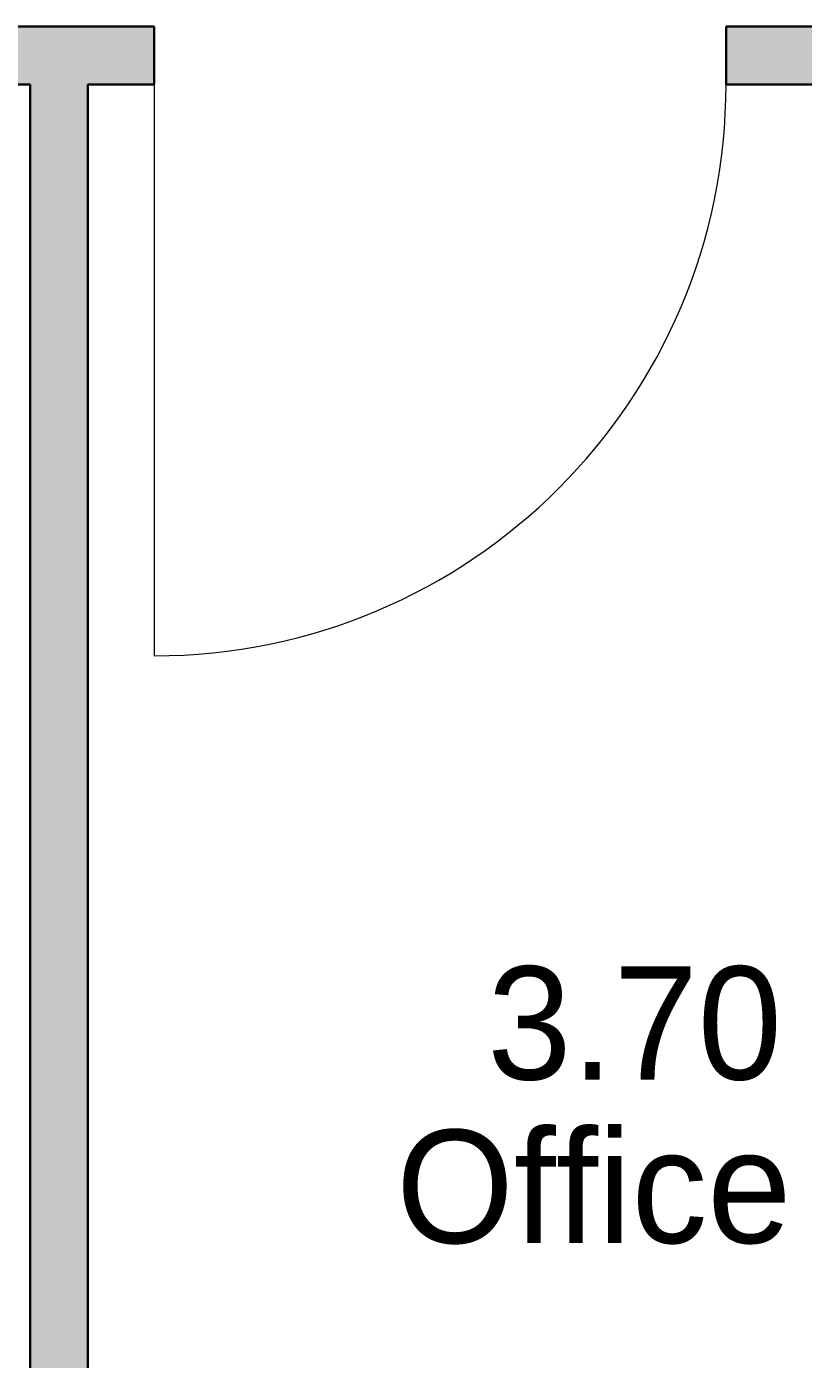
# Model space of a CAD drawing. Header units: millimetres. Extents: x 155927 to 317870, y -36033 to 97293.
# Drawn here: x 178245 to 179617, y 11252 to 13608 of the extents above; entities that cross this region are included whole.
import ezdxf

# ---------------------------------------------------------------- set-up
doc = ezdxf.new("R2010")
doc.units = ezdxf.units.MM
doc.header["$MEASUREMENT"] = 0
for name, color, linetype, lineweight in [('A-AREA-IDEN', 7, 'CONTINUOUS', 9), ('A-DOOR', 4, 'CONTINUOUS', 9), ('A-WALL-PATT', 7, 'CONTINUOUS', 9), ('I-WALL', 7, 'CONTINUOUS', 9)]:
    doc.layers.add(name, color=color, linetype=linetype, lineweight=lineweight)
doc.styles.add('Century Gothic', font='GOTHIC.TTF', dxfattribs={"height": 200})

msp = doc.modelspace()

# ---------------------------------------------------------------- hatches: boundary and pattern name
at = {"layer": 'A-WALL-PATT'}
h = msp.add_hatch(color=256, dxfattribs=at)
h.paths.add_polyline_path([(169706.3, 13505.6), (171771.3, 13505.6), (171771.3, 13607.6), (168704.3, 13607.6), (168704.3, 13505.6)], flags=0)
h.paths.add_polyline_path([(178250.8, 13505.6), (178250.8, 13607.6), (178133.3, 13607.6), (178133.3, 13505.6)], flags=0)
h.paths.add_polyline_path([(166004.3, 13505.6), (167694.3, 13505.6), (167694.3, 13607.6), (166004.3, 13607.6)], flags=0)
h.paths.add_polyline_path([(164994.3, 13505.6), (164994.3, 13607.6), (164876.8, 13607.6), (164876.8, 13505.6), (164894.8, 13505.6)], flags=0)
h.paths.add_polyline_path([(177123.3, 13505.6), (177123.3, 13607.6), (174128.3, 13607.6), (174128.3, 13505.6), (176923.6, 13505.6)], flags=0)
h.paths.add_polyline_path([(172898.8, 13505.6), (173118.3, 13505.6), (173118.3, 13607.6), (172781.3, 13607.6), (172781.3, 13505.6)], flags=0)
msp.add_hatch(color=256, dxfattribs=at).paths.add_polyline_path([(178352.8, 9757.9), (178352.8, 13607.6), (178250.8, 13607.6), (178250.8, 9757.9)], flags=0)
h = msp.add_hatch(color=256, dxfattribs=at)
h.paths.add_polyline_path([(180998.8, 13505.6), (180998.8, 13607.6), (179480.3, 13607.6), (179480.3, 13505.6)], flags=0)
h.paths.add_polyline_path([(178352.8, 13505.6), (178470.3, 13505.6), (178470.3, 13607.6), (178352.8, 13607.6)], flags=0)

# ---------------------------------------------------------------- linework, layer by layer
at = {"layer": 'A-DOOR'}
msp.add_line((178470.3, 13505.6), (178470.3, 12495.6), dxfattribs=at)
msp.add_arc((178470.3, 13505.6), 1010, 270, 0, dxfattribs=at)
at = {"layer": 'I-WALL', "lineweight": 30}
for p, q in [((178250.8, 13607.6), (178133.3, 13607.6)), ((178352.8, 13607.6), (178250.8, 13607.6)), ((178470.3, 13607.6), (178352.8, 13607.6)), ((178470.3, 13505.6), (178470.3, 13607.6)), ((180998.8, 13607.6), (179480.3, 13607.6)), ((179480.3, 13607.6), (179480.3, 13505.6)), ((178133.3, 13505.6), (178250.8, 13505.6)), ((178250.8, 13505.6), (178250.8, 9757.9)), ((178352.8, 9757.9), (178352.8, 13505.6)), ((178352.8, 13505.6), (178470.3, 13505.6)), ((179480.3, 13505.6), (180998.8, 13505.6))]:
    msp.add_line(p, q, dxfattribs=at)

# ---------------------------------------------------------------- texts
at = {"layer": 'A-AREA-IDEN', "style": 'Century Gothic'}
for s, p in [('3.70', (179058.6, 11746.7)), ('Office', (178897.4, 11457.7))]:
    msp.add_text(s, height=200, dxfattribs=at).set_placement(p)

doc.saveas('drawing.dxf')
